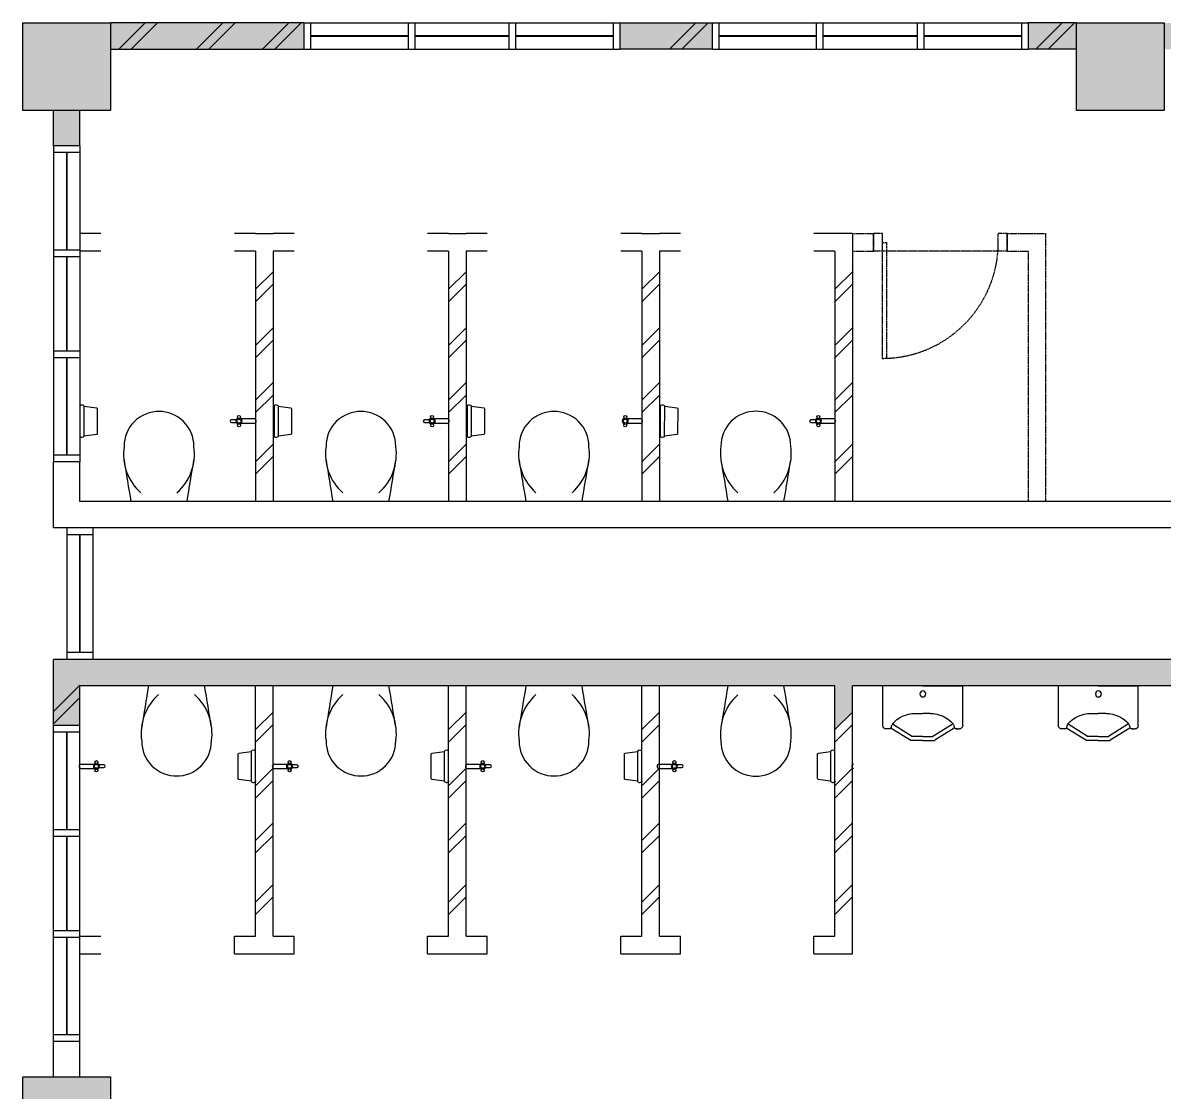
# Model space of a CAD drawing. Extents: x 2390503 to 2466382, y -996812 to -918729.
# Drawn here: x 2399533 to 2406033, y -944575 to -938487 of the extents above; entities that cross this region are included whole.
import ezdxf

# ---------------------------------------------------------------- set-up
doc = ezdxf.new("R2010")
doc.units = 0
doc.header["$LTSCALE"] = 15
doc.header["$MEASUREMENT"] = 0
doc.linetypes.add('DASHED', pattern=[0.75, 0.5, -0.25])
doc.linetypes.add('DASHEDX2', pattern=[1.5, 1, -0.5])
doc.layers.get('0').update_dxf_attribs({"linetype": 'CONTINUOUS'})
for name, color, linetype in [('COL', 3, 'CONTINUOUS'), ('demolish-work', 8, 'DASHEDX2'), ('DRAIN', 7, 'CONTINUOUS'), ('FITT', 5, 'CONTINUOUS'), ('H', 1, 'CONTINUOUS'), ('SANI', 7, 'CONTINUOUS'), ('WALL', 2, 'CONTINUOUS'), ('WIN', 5, 'CONTINUOUS')]:
    doc.layers.add(name, color=color, linetype=linetype)

# ---------------------------------------------------------------- blocks, each defined once
blk = doc.blocks.new('UR')
at = {"color": 7}
for p, q in [((0, 156.9), (-227.5, 156.9)), ((-227.5, -68.1), (-227.5, 156.9)), ((0, 156.9), (227.5, 156.9)), ((227.5, -68.1), (227.5, 156.9)), ((-43.1, 0), (0, 0)), ((43.1, 0), (0, 0)), ((-172.5, -58.9), (-57.8, -131)), ((172.5, -58.9), (57.8, -131)), ((-190.2, -88.1), (-207.5, -88.1)), ((-179.1, -82.6), (-68.2, -152.4)), ((179.1, -82.6), (68.2, -152.4)), ((190.2, -88.1), (207.5, -88.1)), ((0, -153.1), (-68.2, -153.1)), ((0, -131), (-57.8, -131)), ((0, -131), (57.8, -131)), ((0, -153.1), (68.2, -153.1))]:
    blk.add_line(p, q, dxfattribs=at)
blk.add_circle((-0.5, 111.2), 16.9, dxfattribs=at)
for centre, radius, start, end in [((-42.5, -174.3), 174.5, 90.22098, 139.26228), ((42.5, -174.3), 174.5, 40.73772, 89.77902), ((-114.5, -86.1), 64.8, 158.20448, 175.53503), ((114.5, -86.1), 64.8, 4.46497, 21.79552), ((-207.5, -68.1), 20, 180, 270), ((-193.6, -69.9), 18.3, 252.6976, 328.52014), ((193.6, -69.9), 18.3, 211.47986, 287.3024), ((207.5, -68.1), 20, 270, 0)]:
    blk.add_arc(centre, radius, start, end, dxfattribs=at)

msp = doc.modelspace()

# ---------------------------------------------------------------- hatches: boundary and pattern name
at = {"layer": 'DRAIN', "linetype": 'Continuous'}
h = msp.add_hatch(color=0, dxfattribs=at)
h.dxf.hatch_style = 1
h.paths.add_polyline_path([(2405532.9, -992487.5), (2406032.9, -992487.5), (2406032.9, -992987.5), (2405532.9, -992987.5)])
h.paths.add_polyline_path([(2410532.9, -992487.5), (2411032.9, -992487.5), (2411032.9, -992987.5), (2410532.9, -992987.5)])
h.paths.add_polyline_path([(2415532.9, -992237.5), (2416032.9, -992237.5), (2416032.9, -992987.5), (2415532.9, -992987.5)])
h.paths.add_polyline_path([(2421032.9, -992237.5), (2421032.9, -992987.5), (2420532.9, -992987.5), (2420532.9, -992237.5)], flags=17)
h.paths.add_polyline_path([(2425532.9, -992487.5), (2426032.9, -992487.5), (2426032.9, -992987.5), (2425532.9, -992987.5)])
h.paths.add_polyline_path([(2430282.9, -986487.5), (2431032.9, -986487.5), (2431032.9, -986987.5), (2430282.9, -986987.5)])
h.paths.add_polyline_path([(2430282.9, -980487.5), (2431032.9, -980487.5), (2431032.9, -980987.5), (2430282.9, -980987.5)], flags=17)
h.paths.add_polyline_path([(2430282.9, -974487.5), (2431032.9, -974487.5), (2431032.9, -974987.5), (2430282.9, -974987.5)], flags=17)
h.paths.add_polyline_path([(2431032.9, -968987.5), (2430282.9, -968987.5), (2430282.9, -968487.5), (2431032.9, -968487.5)], flags=17)
h.paths.add_polyline_path([(2430282.9, -962487.5), (2431032.9, -962487.5), (2431032.9, -962987.5), (2430282.9, -962987.5)])
h.paths.add_polyline_path([(2430282.9, -956487.5), (2431032.9, -956487.5), (2431032.9, -956987.5), (2430282.9, -956987.5)])
h.paths.add_polyline_path([(2430282.9, -950487.5), (2431032.9, -950487.5), (2431032.9, -950987.5), (2430282.9, -950987.5)])
h.paths.add_polyline_path([(2435532.9, -938487.5), (2436032.9, -938487.5), (2436032.9, -938987.5), (2435532.9, -938987.5)])
h.paths.add_polyline_path([(2425532.9, -938487.5), (2426032.9, -938487.5), (2426032.9, -938987.5), (2425532.9, -938987.5)])
h.paths.add_polyline_path([(2420532.9, -938487.5), (2421032.9, -938487.5), (2421032.9, -938987.5), (2420532.9, -938987.5)])
h.paths.add_polyline_path([(2415532.9, -938487.5), (2416032.9, -938487.5), (2416032.9, -938987.5), (2415532.9, -938987.5)])
h.paths.add_polyline_path([(2406032.9, -938487.5), (2406032.9, -938987.5), (2405532.9, -938987.5), (2405532.9, -938487.5)])
h.paths.add_polyline_path([(2399532.9, -938487.5), (2400032.9, -938487.5), (2400032.9, -938987.5), (2399532.9, -938987.5)])
h.paths.add_polyline_path([(2399532.9, -944487.5), (2400032.9, -944487.5), (2400032.9, -944987.5), (2399532.9, -944987.5)])
h.paths.add_polyline_path([(2406157.9, -945162.5), (2405407.9, -945162.5), (2405407.9, -944662.5), (2406157.9, -944662.5)])
h.paths.add_polyline_path([(2411082.9, -945062.5), (2410482.9, -945062.5), (2410482.9, -944662.5), (2411082.9, -944662.5)])
h.paths.add_polyline_path([(2416157.9, -944487.5), (2416157.9, -944987.5), (2415407.9, -944987.5), (2415407.9, -944487.5)])
edge = h.paths.add_edge_path()
edge.add_line((2431032.9, -992487.5), (2430282.9, -992487.5))
edge.add_line((2430532.9, -992987.5), (2431032.9, -992987.5))
edge.add_line((2431032.9, -972987.5), (2431032.9, -972487.5))
edge.add_line((2415832.9, -968012.5), (2415832.9, -968362.5))
h = msp.add_hatch(color=0, dxfattribs=at)
h.dxf.hatch_style = 1
h.paths.add_polyline_path([(2409532.9, -940862.5), (2409482.9, -940862.5), (2409482.9, -940683.2), (2409332.9, -940833.2), (2409332.9, -941161.2), (2409482.9, -941011.2), (2409482.9, -941012.5), (2409532.9, -941012.5)])
h.paths.add_polyline_path([(2409482.9, -940683.2), (2409482.9, -940612.5), (2409332.9, -940762.5), (2409332.9, -940833.2)])
h.paths.add_polyline_path([(2409482.9, -940612.5), (2409482.9, -940612.5), (2409332.9, -940612.5), (2409332.9, -940762.5)])
h.paths.add_polyline_path([(2399857.9, -938987.5), (2399707.9, -938987.5), (2399707.9, -939187.5), (2399857.9, -939187.5)])
h.paths.add_polyline_path([(2400229.3, -938487.5), (2400032.9, -938487.5), (2400032.9, -938637.5), (2400079.3, -938637.5)])
h.paths.add_polyline_path([(2400300, -938487.5), (2400229.3, -938487.5), (2400079.3, -938637.5), (2400150, -938637.5)])
h.paths.add_polyline_path([(2400671.9, -938487.5), (2400300, -938487.5), (2400150, -938637.5), (2400521.9, -938637.5)])
h.paths.add_polyline_path([(2400742.6, -938487.5), (2400671.9, -938487.5), (2400521.9, -938637.5), (2400592.6, -938637.5)])
h.paths.add_polyline_path([(2401047.9, -938487.5), (2400742.6, -938487.5), (2400592.6, -938637.5), (2400897.9, -938637.5)])
h.paths.add_polyline_path([(2401118.6, -938487.5), (2401047.9, -938487.5), (2400897.9, -938637.5), (2400968.6, -938637.5)])
h.paths.add_polyline_path([(2401132.9, -938487.5), (2401118.6, -938487.5), (2400968.6, -938637.5), (2401132.9, -938637.5)])
h.paths.add_polyline_path([(2403365.3, -938487.5), (2402932.9, -938487.5), (2402932.9, -938637.5), (2403215.3, -938637.5)])
h.paths.add_polyline_path([(2403436, -938487.5), (2403365.3, -938487.5), (2403215.3, -938637.5), (2403286, -938637.5)])
h.paths.add_polyline_path([(2403457.9, -938487.5), (2403436, -938487.5), (2403286, -938637.5), (2403457.9, -938637.5)])
h.paths.add_polyline_path([(2405452.3, -938487.5), (2405257.9, -938487.5), (2405257.9, -938637.5), (2405302.3, -938637.5)])
h.paths.add_polyline_path([(2405523, -938487.5), (2405452.3, -938487.5), (2405302.3, -938637.5), (2405373, -938637.5)])
h.paths.add_polyline_path([(2405532.9, -938487.5), (2405523, -938487.5), (2405373, -938637.5), (2405532.9, -938637.5)])
h.paths.add_polyline_path([(2406132.9, -938487.5), (2406032.9, -938487.5), (2406032.9, -938637.5), (2406132.9, -938637.5)])
h.paths.add_polyline_path([(2408365.3, -938487.5), (2407932.9, -938487.5), (2407932.9, -938637.5), (2408215.3, -938637.5)])
h.paths.add_polyline_path([(2408436, -938487.5), (2408365.3, -938487.5), (2408215.3, -938637.5), (2408286, -938637.5)])
h.paths.add_polyline_path([(2408457.9, -938487.5), (2408436, -938487.5), (2408286, -938637.5), (2408457.9, -938637.5)])
h.paths.add_polyline_path([(2410452.3, -938487.5), (2410257.9, -938487.5), (2410257.9, -938637.5), (2410302.3, -938637.5)])
h.paths.add_polyline_path([(2410523, -938487.5), (2410452.3, -938487.5), (2410302.3, -938637.5), (2410373, -938637.5)])
h.paths.add_polyline_path([(2410532.9, -938487.5), (2410523, -938487.5), (2410373, -938637.5), (2410532.9, -938637.5)])
h.paths.add_polyline_path([(2411132.9, -938662.5), (2411032.9, -938662.5), (2411032.9, -938812.5), (2411132.9, -938812.5)])
h.paths.add_polyline_path([(2410682.9, -938812.5), (2410532.9, -938812.5), (2410532.9, -939201.9), (2410682.9, -939051.9)])
h.paths.add_polyline_path([(2410682.9, -939122.6), (2410682.9, -939051.9), (2410532.9, -939201.9), (2410532.9, -939272.6)])
h.paths.add_polyline_path([(2410682.9, -939122.6), (2410532.9, -939272.6), (2410532.9, -939555.7), (2410682.9, -939405.7)])
h.paths.add_polyline_path([(2410682.9, -939476.4), (2410682.9, -939405.7), (2410532.9, -939555.7), (2410532.9, -939626.4)])
h.paths.add_polyline_path([(2410682.9, -939476.4), (2410532.9, -939626.4), (2410532.9, -940006.5), (2410682.9, -939856.5)])
h.paths.add_polyline_path([(2410682.9, -939856.5), (2410532.9, -940006.5), (2410532.9, -940077.2), (2410682.9, -939927.2)])
h.paths.add_polyline_path([(2410682.9, -939927.2), (2410532.9, -940077.2), (2410532.9, -940360.3), (2410682.9, -940210.3)])
h.paths.add_polyline_path([(2410682.9, -940281), (2410682.9, -940210.3), (2410532.9, -940360.3), (2410532.9, -940431)])
h.paths.add_polyline_path([(2410682.9, -940281), (2410532.9, -940431), (2410532.9, -940791.6), (2410682.9, -940641.6)])
h.paths.add_polyline_path([(2410682.9, -940641.6), (2410532.9, -940791.6), (2410532.9, -940862.3), (2410682.9, -940712.3)])
h.paths.add_polyline_path([(2410885.3, -940862.5), (2410682.9, -940862.5), (2410682.9, -940712.3), (2410532.9, -940862.3), (2410532.9, -940862.5), (2410432.9, -940862.5), (2410432.9, -941012.5), (2410735.3, -941012.5)])
h.paths.add_polyline_path([(2410949.9, -940862.5), (2410885.3, -940862.5), (2410735.3, -941012.5), (2410799.9, -941012.5)])
h.paths.add_polyline_path([(2411258.1, -940862.5), (2410949.9, -940862.5), (2410799.9, -941012.5), (2411108.1, -941012.5)])
h.paths.add_polyline_path([(2411322.8, -940862.5), (2411258.1, -940862.5), (2411108.1, -941012.5), (2411172.8, -941012.5)])
h.paths.add_polyline_path([(2411682.3, -940862.5), (2411322.8, -940862.5), (2411172.8, -941012.5), (2411532.3, -941012.5)])
h.paths.add_polyline_path([(2411747, -940862.5), (2411682.3, -940862.5), (2411532.3, -941012.5), (2411597, -941012.5)])
h.paths.add_polyline_path([(2412032.9, -940862.5), (2411747, -940862.5), (2411597, -941012.5), (2412032.9, -941012.5)])
h = msp.add_hatch(color=0, dxfattribs=at)
h.dxf.hatch_style = 1
h.paths.add_polyline_path([(2409482.9, -942112.5), (2399707.9, -942112.5), (2399707.9, -942408.3), (2399857.9, -942258.3), (2399857.9, -942262.5), (2404157.9, -942262.5), (2404157.9, -942511.1), (2404257.9, -942411.1), (2404257.9, -942262.5), (2409332.9, -942262.5), (2409332.9, -943012.5), (2409532.9, -943012.5), (2409532.9, -942862.5), (2409482.9, -942862.5)])
h.paths.add_polyline_path([(2399857.9, -942329), (2399707.9, -942479), (2399707.9, -942487.5), (2399857.9, -942487.5)], flags=17)
h = msp.add_hatch(color=0, dxfattribs=at)
h.dxf.hatch_style = 1
h.paths.add_polyline_path([(2399857.9, -942329), (2399857.9, -942258.3), (2399707.9, -942408.3), (2399707.9, -942479)])

# ---------------------------------------------------------------- linework, layer by layer
at = {"layer": 'COL', "color": 0}
for points in [[(2399532.9, -938487.5), (2400032.9, -938487.5), (2400032.9, -938987.5), (2399532.9, -938987.5)], [(2406032.9, -938487.5), (2406032.9, -938987.5), (2405532.9, -938987.5), (2405532.9, -938487.5)], [(2399532.9, -944487.5), (2400032.9, -944487.5), (2400032.9, -944987.5), (2399532.9, -944987.5)]]:
    msp.add_lwpolyline(points, close=True, dxfattribs=at)
at = {"layer": 'demolish-work', "color": 0, "linetype": 'DASHED', "ltscale": 0.6}
for p, q in [((2404257.9, -939687.5), (2404377.9, -939687.5)), ((2404377.9, -939787.5), (2404377.9, -939687.5)), ((2404427.9, -939687.5), (2404377.9, -939687.5)), ((2404377.9, -939687.5), (2404377.9, -939787.5)), ((2404427.9, -940397.5), (2404427.9, -939687.5)), ((2404427.9, -939787.5), (2404427.9, -939687.5)), ((2405137.9, -939687.5), (2405087.9, -939687.5)), ((2405087.9, -939787.5), (2405087.9, -939687.5)), ((2405137.9, -939787.5), (2405137.9, -939687.5)), ((2405137.9, -939687.5), (2405257.9, -939687.5)), ((2405137.9, -939687.5), (2405137.9, -939787.5)), ((2405257.9, -939687.5), (2405357.9, -939687.5)), ((2405357.9, -939687.5), (2405357.9, -941212.5)), ((2404427.9, -939737.5), (2404452.9, -939737.5)), ((2404452.9, -940397), (2404452.9, -939737.5)), ((2404257.9, -939787.5), (2404377.9, -939787.5)), ((2404427.9, -939787.5), (2404377.9, -939787.5)), ((2405087.9, -939787.5), (2404427.9, -939787.5)), ((2405137.9, -939787.5), (2405087.9, -939787.5)), ((2405137.9, -939787.5), (2405257.9, -939787.5)), ((2405257.9, -939787.5), (2405257.9, -941212.5))]:
    msp.add_line(p, q, dxfattribs=at)
msp.add_arc((2404427.9, -939737.5), 660, 270, 0, dxfattribs=at)
at = {"layer": 'DRAIN', "color": 0, "linetype": 'Continuous'}
for p, q in [((2400737.9, -943787.5), (2400737.9, -943687.5)), ((2401077.9, -943787.5), (2401077.9, -943687.5)), ((2401837.9, -943787.5), (2401837.9, -943687.5)), ((2402177.9, -943787.5), (2402177.9, -943687.5)), ((2402937.9, -943787.5), (2402937.9, -943687.5)), ((2403277.9, -943787.5), (2403277.9, -943687.5)), ((2404037.9, -943787.5), (2404037.9, -943687.5))]:
    msp.add_line(p, q, dxfattribs=at)
at = {"layer": 'FITT', "color": 0}
for p, q in [((2400758.8, -940745.1), (2400758.8, -940738.3)), ((2400768.8, -940745.1), (2400768.8, -940738.3)), ((2400852.4, -940742.5), (2400776.1, -940742.5)), ((2401858.8, -940745.1), (2401858.8, -940738.3)), ((2401868.8, -940745.1), (2401868.8, -940738.3)), ((2401952.4, -940742.5), (2401876.1, -940742.5)), ((2402958.8, -940745.1), (2402958.8, -940738.3)), ((2402968.8, -940745.1), (2402968.8, -940738.3)), ((2403052.4, -940742.5), (2402976.1, -940742.5)), ((2404058.8, -940745.1), (2404058.8, -940738.3)), ((2404068.8, -940745.1), (2404068.8, -940738.3)), ((2404152.4, -940742.5), (2404076.1, -940742.5)), ((2400758.8, -940771.8), (2400758.8, -940765)), ((2400768.8, -940771.8), (2400768.8, -940765)), ((2400852.4, -940767.5), (2400776.1, -940767.5)), ((2401858.8, -940771.8), (2401858.8, -940765)), ((2401868.8, -940771.8), (2401868.8, -940765)), ((2401952.4, -940767.5), (2401876.1, -940767.5)), ((2402958.8, -940771.8), (2402958.8, -940765)), ((2402968.8, -940771.8), (2402968.8, -940765)), ((2403052.4, -940767.5), (2402976.1, -940767.5)), ((2404058.8, -940771.8), (2404058.8, -940765)), ((2404068.8, -940771.8), (2404068.8, -940765)), ((2404152.4, -940767.5), (2404076.1, -940767.5)), ((2399863.4, -942707.5), (2399939.8, -942707.5)), ((2399863.4, -942732.5), (2399939.8, -942732.5)), ((2399947, -942703.2), (2399947, -942710)), ((2399947, -942729.9), (2399947.1, -942736.7)), ((2399957, -942703.2), (2399957, -942710)), ((2399957, -942729.9), (2399957.1, -942736.7)), ((2400963.4, -942707.5), (2401039.8, -942707.5)), ((2400963.4, -942732.5), (2401039.8, -942732.5)), ((2401047, -942703.2), (2401047, -942710)), ((2401047, -942729.9), (2401047.1, -942736.7)), ((2401057, -942703.2), (2401057, -942710)), ((2401057, -942729.9), (2401057.1, -942736.7)), ((2402063.4, -942707.5), (2402139.8, -942707.5)), ((2402063.4, -942732.5), (2402139.8, -942732.5)), ((2402147, -942703.2), (2402147, -942710)), ((2402147, -942729.9), (2402147.1, -942736.7)), ((2402157, -942703.2), (2402157, -942710)), ((2402157, -942729.9), (2402157.1, -942736.7)), ((2403154.7, -942707.5), (2403231, -942707.5)), ((2403154.7, -942732.5), (2403231, -942732.5)), ((2403238.3, -942703.2), (2403238.3, -942710)), ((2403238.3, -942729.9), (2403238.3, -942736.7)), ((2403248.3, -942703.2), (2403248.3, -942710)), ((2403248.3, -942729.9), (2403248.3, -942736.7))]:
    msp.add_line(p, q, dxfattribs=at)
at = {"layer": 'FITT', "color": 0, "elevation": 0}
for points in [[(2400748, -940747.5), (2400721.3, -940747.6, 1), (2400721.3, -940762.6), (2400748, -940762.5)], [(2401848, -940747.5), (2401821.3, -940747.6, 1), (2401821.3, -940762.6), (2401848, -940762.5)], [(2404048, -940747.5), (2404021.3, -940747.6, 1), (2404021.3, -940762.6), (2404048, -940762.5)], [(2399967.9, -942727.5), (2399994.5, -942727.4, 1), (2399994.5, -942712.4), (2399967.9, -942712.5)], [(2401067.9, -942727.5), (2401094.5, -942727.4, 1), (2401094.5, -942712.4), (2401067.9, -942712.5)], [(2402167.9, -942727.5), (2402194.5, -942727.4, 1), (2402194.5, -942712.4), (2402167.9, -942712.5)], [(2403259.1, -942727.5), (2403285.8, -942727.4, 1), (2403285.8, -942712.4), (2403259.1, -942712.5)]]:
    msp.add_lwpolyline(points, format="xyb", dxfattribs=at)
at = {"layer": 'FITT', "color": 0}
for centre, radius in [((2400763.8, -940755), 11.1), ((2400763.8, -940731.3), 8.61), ((2401863.8, -940755), 11.1), ((2401863.8, -940731.3), 8.61), ((2402963.8, -940755), 11.1), ((2402963.8, -940731.3), 8.61), ((2404063.8, -940755), 11.1), ((2404063.8, -940731.3), 8.61), ((2400763.8, -940778.8), 8.61), ((2401863.8, -940778.8), 8.61), ((2402963.8, -940778.8), 8.61), ((2404063.8, -940778.8), 8.61), ((2399952, -942696.2), 8.61), ((2401052, -942696.2), 8.61), ((2402152, -942696.2), 8.61), ((2403243.3, -942696.2), 8.61), ((2399952, -942720), 11.1), ((2399952.1, -942743.7), 8.61), ((2401052, -942720), 11.1), ((2401052.1, -942743.7), 8.61), ((2402152, -942720), 11.1), ((2402152.1, -942743.7), 8.61), ((2403243.3, -942720), 11.1), ((2403243.3, -942743.7), 8.61)]:
    msp.add_circle(centre, radius, dxfattribs=at)
for centre, radius, start, end in [((2400763.8, -940755), 17.5, 106.78275, 253.2851), ((2400763.8, -940755), 17.5, 286.78275, 73.2851), ((2400849.2, -940755), 12.9, 284.6714, 75.39645), ((2401863.8, -940755), 17.5, 106.78275, 253.2851), ((2401863.8, -940755), 17.5, 286.78275, 73.2851), ((2401949.2, -940755), 12.9, 284.6714, 75.39645), ((2402963.8, -940755), 17.5, 106.78275, 253.2851), ((2402963.8, -940755), 17.5, 286.78275, 73.2851), ((2403049.2, -940755), 12.9, 284.6714, 75.39645), ((2404063.8, -940755), 17.5, 106.78275, 253.2851), ((2404063.8, -940755), 17.5, 286.78275, 73.2851), ((2404149.2, -940755), 12.9, 284.6714, 75.39645), ((2399866.7, -942720), 12.9, 104.6714, 255.39645), ((2399952, -942720), 17.5, 106.78275, 253.2851), ((2399952, -942720), 17.5, 286.78275, 73.2851), ((2400966.7, -942720), 12.9, 104.6714, 255.39645), ((2401052, -942720), 17.5, 106.78275, 253.2851), ((2401052, -942720), 17.5, 286.78275, 73.2851), ((2402066.7, -942720), 12.9, 104.6714, 255.39645), ((2402152, -942720), 17.5, 106.78275, 253.2851), ((2402152, -942720), 17.5, 286.78275, 73.2851), ((2403157.9, -942720), 12.9, 104.6714, 255.39645), ((2403243.3, -942720), 17.5, 106.78275, 253.2851), ((2403243.3, -942720), 17.5, 286.78275, 73.2851), ((2404266.7, -942720), 12.9, 104.6714, 255.39645)]:
    msp.add_arc(centre, radius, start, end, dxfattribs=at)
at = {"layer": 'H', "color": 0}
for p, q in [((2400079.3, -938637.5), (2400229.3, -938487.5)), ((2400150, -938637.5), (2400300, -938487.5)), ((2400521.9, -938637.5), (2400671.9, -938487.5)), ((2400592.6, -938637.5), (2400742.6, -938487.5)), ((2400897.9, -938637.5), (2401047.9, -938487.5)), ((2400968.6, -938637.5), (2401118.6, -938487.5)), ((2403215.3, -938637.5), (2403365.3, -938487.5)), ((2403286, -938637.5), (2403436, -938487.5)), ((2405302.3, -938637.5), (2405452.3, -938487.5)), ((2405373, -938637.5), (2405523, -938487.5)), ((2400857.9, -940004.3), (2400957.9, -939904.3)), ((2401957.9, -940004.3), (2402057.9, -939904.3)), ((2403057.9, -940004.3), (2403157.9, -939904.3)), ((2404157.9, -940004.3), (2404257.9, -939904.3)), ((2400857.9, -940075.1), (2400957.9, -939975.1)), ((2401957.9, -940075.1), (2402057.9, -939975.1)), ((2403057.9, -940075.1), (2403157.9, -939975.1)), ((2404157.9, -940075.1), (2404257.9, -939975.1)), ((2400857.9, -940323.9), (2400957.9, -940223.9)), ((2401957.9, -940323.9), (2402057.9, -940223.9)), ((2403057.9, -940323.9), (2403157.9, -940223.9)), ((2404157.9, -940323.9), (2404257.9, -940223.9)), ((2400857.9, -940394.6), (2400957.9, -940294.6)), ((2401957.9, -940394.6), (2402057.9, -940294.6)), ((2403057.9, -940394.6), (2403157.9, -940294.6)), ((2404157.9, -940394.6), (2404257.9, -940294.6)), ((2400857.9, -940635.7), (2400957.9, -940535.7)), ((2401957.9, -940635.7), (2402057.9, -940535.7)), ((2403057.9, -940635.7), (2403157.9, -940535.7)), ((2404157.9, -940635.7), (2404257.9, -940535.7)), ((2400857.9, -940706.4), (2400957.9, -940606.4)), ((2401957.9, -940706.4), (2402057.9, -940606.4)), ((2403057.9, -940706.4), (2403157.9, -940606.4)), ((2404157.9, -940706.4), (2404257.9, -940606.4)), ((2400857.9, -940986), (2400957.9, -940886)), ((2401957.9, -940986), (2402057.9, -940886)), ((2403057.9, -940986), (2403157.9, -940886)), ((2404157.9, -940986), (2404257.9, -940886)), ((2400857.9, -941056.7), (2400957.9, -940956.7)), ((2401957.9, -941056.7), (2402057.9, -940956.7)), ((2403057.9, -941056.7), (2403157.9, -940956.7)), ((2404157.9, -941056.7), (2404257.9, -940956.7)), ((2399707.9, -942408.3), (2399857.9, -942258.3)), ((2399707.9, -942479), (2399857.9, -942329)), ((2400857.9, -942511.1), (2400957.9, -942411.1)), ((2401957.9, -942511.1), (2402057.9, -942411.1)), ((2403057.9, -942511.1), (2403157.9, -942411.1)), ((2404157.9, -942511.1), (2404257.9, -942411.1)), ((2400857.9, -942581.8), (2400957.9, -942481.8)), ((2401957.9, -942581.8), (2402057.9, -942481.8)), ((2403057.9, -942581.8), (2403157.9, -942481.8)), ((2404157.9, -942581.8), (2404257.9, -942481.8)), ((2400857.9, -942830.6), (2400957.9, -942730.6)), ((2401957.9, -942830.6), (2402057.9, -942730.6)), ((2403057.9, -942830.6), (2403157.9, -942730.6)), ((2404157.9, -942830.6), (2404257.9, -942730.6)), ((2400857.9, -942901.3), (2400957.9, -942801.3)), ((2401957.9, -942901.3), (2402057.9, -942801.3)), ((2403057.9, -942901.3), (2403157.9, -942801.3)), ((2404157.9, -942901.3), (2404257.9, -942801.3)), ((2400857.9, -943142.4), (2400957.9, -943042.4)), ((2401957.9, -943142.4), (2402057.9, -943042.4)), ((2403057.9, -943142.4), (2403157.9, -943042.4)), ((2404157.9, -943142.4), (2404257.9, -943042.4)), ((2400857.9, -943213.1), (2400957.9, -943113.1)), ((2401957.9, -943213.1), (2402057.9, -943113.1)), ((2403057.9, -943213.1), (2403157.9, -943113.1)), ((2404157.9, -943213.1), (2404257.9, -943113.1)), ((2400857.9, -943492.7), (2400957.9, -943392.7)), ((2401957.9, -943492.7), (2402057.9, -943392.7)), ((2403057.9, -943492.7), (2403157.9, -943392.7)), ((2404157.9, -943492.7), (2404257.9, -943392.7)), ((2400857.9, -943563.5), (2400957.9, -943463.5)), ((2401957.9, -943563.5), (2402057.9, -943463.5)), ((2403057.9, -943563.5), (2403157.9, -943463.5)), ((2404157.9, -943563.5), (2404257.9, -943463.5))]:
    msp.add_line(p, q, dxfattribs=at)
at = {"layer": 'SANI', "color": 0}
for points in [[(2399882.7, -940839.8), (2399882.9, -940670.2, 0.565426), (2399854.8, -940672.8, 0.460184)], [(2399857.9, -940668.4), (2399857.9, -940841.6, 0.460184), (2399882.9, -940839.8)], [(2399882.9, -940670.2), (2399952.6, -940680.1, -0.373687), (2399956.9, -940685.1), (2399956.7, -940825.2, -0.373687), (2399952.4, -940830.1), (2399882.7, -940839.9)], [(2400988.2, -940839.8), (2400988.4, -940670.2, 0.460184), (2400963.4, -940668.4, 0.460184)], [(2400963.4, -940668.4), (2400963.4, -940841.6, 0.460184), (2400988.4, -940839.8)], [(2400988.4, -940670.2), (2401058.1, -940680.1, -0.373687), (2401062.4, -940685.1), (2401062.2, -940825.2, -0.373687), (2401057.9, -940830.1), (2400988.2, -940839.9)], [(2402088.2, -940839.8), (2402088.4, -940670.2, 0.460184), (2402063.4, -940668.4, 0.460184)], [(2402063.4, -940668.4), (2402063.4, -940841.6, 0.460184), (2402088.4, -940839.8)], [(2402088.4, -940670.2), (2402158.1, -940680.1, -0.373687), (2402162.4, -940685.1), (2402162.2, -940825.2, -0.373687), (2402157.9, -940830.1), (2402088.2, -940839.9)], [(2403188.2, -940839.8), (2403188.4, -940670.2, 0.460184), (2403163.4, -940668.4, 0.460184)], [(2403163.4, -940668.4), (2403163.4, -940841.6, 0.460184), (2403188.4, -940839.8)], [(2403188.4, -940670.2), (2403258.1, -940680.1, -0.373687), (2403262.4, -940685.1), (2403262.2, -940825.2, -0.373687), (2403257.9, -940830.1), (2403188.2, -940839.9)], [(2400857.9, -942806.6), (2400857.9, -942633.4, 0.460184), (2400832.9, -942635.2)], [(2401957.9, -942806.6), (2401957.9, -942633.4, 0.460184), (2401932.9, -942635.2)], [(2403057.9, -942806.6), (2403057.9, -942633.4, 0.460184), (2403032.9, -942635.2)], [(2404157.9, -942806.6), (2404157.9, -942633.4, 0.460184), (2404132.9, -942635.2)], [(2400832.9, -942804.8), (2400763.2, -942794.9, -0.373687), (2400759, -942789.9), (2400759.1, -942649.8, -0.373687), (2400763.5, -942644.9), (2400833.2, -942635.1)], [(2400833.2, -942635.2), (2400832.9, -942804.8, 0.565426), (2400861.1, -942802.2, 0.460184)], [(2401932.9, -942804.8), (2401863.2, -942794.9, -0.373687), (2401859, -942789.9), (2401859.1, -942649.8, -0.373687), (2401863.5, -942644.9), (2401933.2, -942635.1)], [(2401933.2, -942635.2), (2401932.9, -942804.8, 0.565426), (2401961.1, -942802.2, 0.460184)], [(2403032.9, -942804.8), (2402963.2, -942794.9, -0.373687), (2402959, -942789.9), (2402959.1, -942649.8, -0.373687), (2402963.5, -942644.9), (2403033.2, -942635.1)], [(2403033.2, -942635.2), (2403032.9, -942804.8, 0.565426), (2403061.1, -942802.2, 0.460184)], [(2404132.9, -942804.8), (2404063.2, -942794.9, -0.373687), (2404059, -942789.9), (2404059.1, -942649.8, -0.373687), (2404063.5, -942644.9), (2404133.2, -942635.1)], [(2404133.2, -942635.2), (2404132.9, -942804.8, 0.565426), (2404161.1, -942802.2, 0.460184)]]:
    msp.add_lwpolyline(points, format="xyb", dxfattribs=at)
for centre, radius, start, end in [((2400306.9, -940897.6), 197.4, 88.97321, 180.48306), ((2400309.4, -940897.6), 197.4, 359.51694, 91.02679), ((2401457.1, -940897.6), 197.4, 88.97321, 180.48306), ((2401459.6, -940897.6), 197.4, 359.51694, 91.02679), ((2402556.7, -940897.6), 197.4, 88.97321, 180.48306), ((2402559.2, -940897.6), 197.4, 359.51694, 91.02679), ((2403706.4, -940896.3), 197.4, 88.97321, 180.48306), ((2403708.9, -940896.3), 197.4, 359.51694, 91.02679), ((2400403, -940942.3), 296.7, 171.65588, 228.23122), ((2400213.3, -940942.3), 296.7, 311.76878, 8.34412), ((2401553.2, -940942.3), 296.7, 171.65588, 228.23122), ((2401363.5, -940942.3), 296.7, 311.76878, 8.34412), ((2402652.9, -940942.3), 296.7, 171.65588, 228.23122), ((2402463.1, -940942.3), 296.7, 311.76878, 8.34412), ((2403802.5, -940941), 296.7, 171.65588, 228.23122), ((2403612.8, -940941), 296.7, 311.76878, 8.34412), ((2424077.8, -937138), 24273.9, 189.10107, 189.66319), ((2376538.5, -937138), 24273.9, 350.33681, 350.89893), ((2425228, -937138), 24273.9, 189.10107, 189.66319), ((2377688.7, -937138), 24273.9, 350.33681, 350.89893), ((2426327.6, -937138), 24273.9, 189.10107, 189.66319), ((2378788.3, -937138), 24273.9, 350.33681, 350.89893), ((2427477.3, -937136.7), 24273.9, 189.10107, 189.66319), ((2379938, -937136.7), 24273.9, 350.33681, 350.89893), ((2424178.2, -946337), 24273.9, 170.33681, 170.89893), ((2376638.9, -946337), 24273.9, 9.10107, 9.66319), ((2425228, -946337), 24273.9, 170.33681, 170.89893), ((2377688.7, -946337), 24273.9, 9.10107, 9.66319), ((2426327.6, -946337), 24273.9, 170.33681, 170.89893), ((2378788.3, -946337), 24273.9, 9.10107, 9.66319), ((2427477.3, -946338.3), 24273.9, 170.33681, 170.89893), ((2379938, -946338.3), 24273.9, 9.10107, 9.66319), ((2400503.4, -942532.7), 296.7, 131.76878, 188.34412), ((2400313.7, -942532.7), 296.7, 351.65588, 48.23122), ((2401553.2, -942532.7), 296.7, 131.76878, 188.34412), ((2401363.5, -942532.7), 296.7, 351.65588, 48.23122), ((2402652.9, -942532.7), 296.7, 131.76878, 188.34412), ((2402463.1, -942532.7), 296.7, 351.65588, 48.23122), ((2403802.5, -942534), 296.7, 131.76878, 188.34412), ((2403612.8, -942534), 296.7, 351.65588, 48.23122), ((2400407.3, -942577.4), 197.4, 179.51694, 271.02679), ((2400409.8, -942577.4), 197.4, 268.97321, 0.48306), ((2401457.1, -942577.4), 197.4, 179.51694, 271.02679), ((2401459.6, -942577.4), 197.4, 268.97321, 0.48306), ((2402556.7, -942577.4), 197.4, 179.51694, 271.02679), ((2402559.2, -942577.4), 197.4, 268.97321, 0.48306), ((2403706.4, -942578.7), 197.4, 179.51694, 271.02679), ((2403708.9, -942578.7), 197.4, 268.97321, 0.48306)]:
    msp.add_arc(centre, radius, start, end, dxfattribs=at)
at = {"layer": 'WALL', "color": 0}
for p, q in [((2401132.9, -938487.5), (2400032.9, -938487.5)), ((2401132.9, -938487.5), (2401132.9, -938637.5)), ((2402932.9, -938487.5), (2403457.9, -938487.5)), ((2402932.9, -938487.5), (2402932.9, -938637.5)), ((2403457.9, -938487.5), (2403457.9, -938637.5)), ((2405257.9, -938487.5), (2405257.9, -938637.5)), ((2405532.9, -938487.5), (2405257.9, -938487.5)), ((2400032.9, -938637.5), (2401132.9, -938637.5)), ((2403457.9, -938637.5), (2402932.9, -938637.5)), ((2405532.9, -938637.5), (2405257.9, -938637.5)), ((2399707.9, -939187.5), (2399707.9, -938987.5)), ((2399857.9, -939187.5), (2399857.9, -938987.5)), ((2399857.9, -939187.5), (2399707.9, -939187.5)), ((2399977.9, -939687.5), (2399857.9, -939687.5)), ((2400857.9, -939687.5), (2400737.9, -939687.5)), ((2400857.9, -939687.5), (2400957.9, -939687.5)), ((2401077.9, -939687.5), (2400957.9, -939687.5)), ((2401957.9, -939687.5), (2401837.9, -939687.5)), ((2401957.9, -939687.5), (2402057.9, -939687.5)), ((2402177.9, -939687.5), (2402057.9, -939687.5)), ((2403057.9, -939687.5), (2402937.9, -939687.5)), ((2403057.9, -939687.5), (2403157.9, -939687.5)), ((2403277.9, -939687.5), (2403157.9, -939687.5)), ((2404257.9, -939687.5), (2404037.9, -939687.5)), ((2404257.9, -939687.5), (2404257.9, -941212.5)), ((2404257.9, -939687.5), (2404257.9, -941212.5)), ((2399977.9, -939787.5), (2399857.9, -939787.5)), ((2400857.9, -939787.5), (2400737.9, -939787.5)), ((2400857.9, -939787.5), (2400857.9, -941212.5)), ((2400957.9, -939787.5), (2400957.9, -941212.5)), ((2401077.9, -939787.5), (2400957.9, -939787.5)), ((2401957.9, -939787.5), (2401837.9, -939787.5)), ((2401957.9, -939787.5), (2401957.9, -941212.5)), ((2402057.9, -939787.5), (2402057.9, -941212.5)), ((2402177.9, -939787.5), (2402057.9, -939787.5)), ((2403057.9, -939787.5), (2402937.9, -939787.5)), ((2403057.9, -939787.5), (2403057.9, -941212.5)), ((2403157.9, -939787.5), (2403157.9, -941212.5)), ((2403277.9, -939787.5), (2403157.9, -939787.5)), ((2404157.9, -939787.5), (2404037.9, -939787.5)), ((2404157.9, -939787.5), (2404157.9, -941212.5)), ((2399707.9, -941362.5), (2399707.9, -940987.5)), ((2399857.9, -940987.5), (2399707.9, -940987.5)), ((2399857.9, -941212.5), (2399857.9, -940987.5)), ((2409332.9, -941212.5), (2399857.9, -941212.5)), ((2409374.6, -941362.5), (2399707.9, -941362.5)), ((2399707.9, -942487.5), (2399707.9, -942112.5)), ((2409482.9, -942112.5), (2399707.9, -942112.5)), ((2399857.9, -942487.5), (2399857.9, -942262.5)), ((2404157.9, -942262.5), (2399857.9, -942262.5)), ((2400857.9, -943687.5), (2400857.9, -942262.5)), ((2400957.9, -943687.5), (2400957.9, -942262.5)), ((2401957.9, -943687.5), (2401957.9, -942262.5)), ((2402057.9, -943687.5), (2402057.9, -942262.5)), ((2403057.9, -943687.5), (2403057.9, -942262.5)), ((2403157.9, -943687.5), (2403157.9, -942262.5)), ((2404157.9, -943687.5), (2404157.9, -942262.5)), ((2409332.9, -942262.5), (2404257.9, -942262.5)), ((2404257.9, -943787.5), (2404257.9, -942262.5)), ((2399857.9, -942487.5), (2399707.9, -942487.5)), ((2399857.9, -943687.5), (2399977.9, -943687.5)), ((2400737.9, -943687.5), (2400857.9, -943687.5)), ((2400957.9, -943687.5), (2401077.9, -943687.5)), ((2401837.9, -943687.5), (2401957.9, -943687.5)), ((2402057.9, -943687.5), (2402177.9, -943687.5)), ((2402937.9, -943687.5), (2403057.9, -943687.5)), ((2403157.9, -943687.5), (2403277.9, -943687.5)), ((2404037.9, -943687.5), (2404157.9, -943687.5)), ((2399857.9, -943787.5), (2399977.9, -943787.5)), ((2400737.9, -943787.5), (2401077.9, -943787.5)), ((2401837.9, -943787.5), (2402177.9, -943787.5)), ((2402937.9, -943787.5), (2403277.9, -943787.5)), ((2404037.9, -943787.5), (2404257.9, -943787.5)), ((2399707.9, -944487.5), (2399707.9, -944287.5)), ((2399857.9, -944287.5), (2399707.9, -944287.5)), ((2399857.9, -944487.5), (2399857.9, -944287.5))]:
    msp.add_line(p, q, dxfattribs=at)
at = {"layer": 'WIN', "color": 0}
for p, q in [((2401132.9, -938487.5), (2402932.9, -938487.5)), ((2401170.9, -938487.5), (2401170.9, -938637.5)), ((2401726.6, -938487.5), (2401726.6, -938637.5)), ((2401764.6, -938487.5), (2401764.6, -938637.5)), ((2402301.3, -938487.5), (2402301.3, -938637.5)), ((2402339.3, -938487.5), (2402339.3, -938637.5)), ((2402894.9, -938487.5), (2402894.9, -938637.5)), ((2403457.9, -938487.5), (2405257.9, -938487.5)), ((2403495.9, -938487.5), (2403495.9, -938637.5)), ((2404051.6, -938487.5), (2404051.6, -938637.5)), ((2404089.6, -938487.5), (2404089.6, -938637.5)), ((2404626.3, -938487.5), (2404626.3, -938637.5)), ((2404664.3, -938487.5), (2404664.3, -938637.5)), ((2405219.9, -938487.5), (2405219.9, -938637.5)), ((2401132.9, -938637.5), (2402932.9, -938637.5)), ((2403457.9, -938637.5), (2405257.9, -938637.5)), ((2399707.9, -939187.5), (2399707.9, -940987.5)), ((2399857.9, -939225.5), (2399707.9, -939225.5)), ((2399857.9, -939187.5), (2399857.9, -940987.5)), ((2399857.9, -939781.2), (2399707.9, -939781.2)), ((2399857.9, -939819.2), (2399707.9, -939819.2)), ((2399857.9, -940355.8), (2399707.9, -940355.8)), ((2399857.9, -940393.8), (2399707.9, -940393.8)), ((2399857.9, -940949.5), (2399707.9, -940949.5)), ((2399782.9, -941362.5), (2399782.9, -942112.5)), ((2399932.9, -942112.5), (2399932.9, -941362.5)), ((2399932.9, -941402.5), (2399782.9, -941402.5)), ((2399932.9, -942072.5), (2399782.9, -942072.5)), ((2399707.9, -944287.5), (2399707.9, -942487.5)), ((2399857.9, -944287.5), (2399857.9, -942487.5)), ((2399857.9, -942525.5), (2399707.9, -942525.5)), ((2399857.9, -943081.2), (2399707.9, -943081.2)), ((2399857.9, -943119.2), (2399707.9, -943119.2)), ((2399857.9, -943655.8), (2399707.9, -943655.8)), ((2399857.9, -943693.8), (2399707.9, -943693.8)), ((2399857.9, -944249.5), (2399707.9, -944249.5))]:
    msp.add_line(p, q, dxfattribs=at)
at = {"layer": 'WIN', "color": 0, "const_width": 10, "flags": 128}
for points in [[(2401170.9, -938562.5), (2401726.6, -938562.5)], [(2401764.6, -938562.5), (2402301.3, -938562.5)], [(2402339.3, -938562.5), (2402894.9, -938562.5)], [(2403495.9, -938562.5), (2404051.6, -938562.5)], [(2404089.6, -938562.5), (2404626.3, -938562.5)], [(2404664.3, -938562.5), (2405219.9, -938562.5)], [(2399782.9, -939225.5), (2399782.9, -939781.2)], [(2399782.9, -939819.2), (2399782.9, -940355.8)], [(2399782.9, -940393.8), (2399782.9, -940949.5)], [(2399857.9, -942072.5), (2399857.9, -941402.5)], [(2399782.9, -943081.2), (2399782.9, -942525.5)], [(2399782.9, -943655.8), (2399782.9, -943119.2)], [(2399782.9, -944249.5), (2399782.9, -943693.8)]]:
    msp.add_lwpolyline(points, dxfattribs=at)

# ---------------------------------------------------------------- block references
at = {"layer": 'WALL', "color": 0, "xscale": -1}
for p in [(2404657.9, -942419.3), (2405657.9, -942419.3)]:
    msp.add_blockref('UR', p, dxfattribs=at)

doc.saveas('drawing.dxf')
